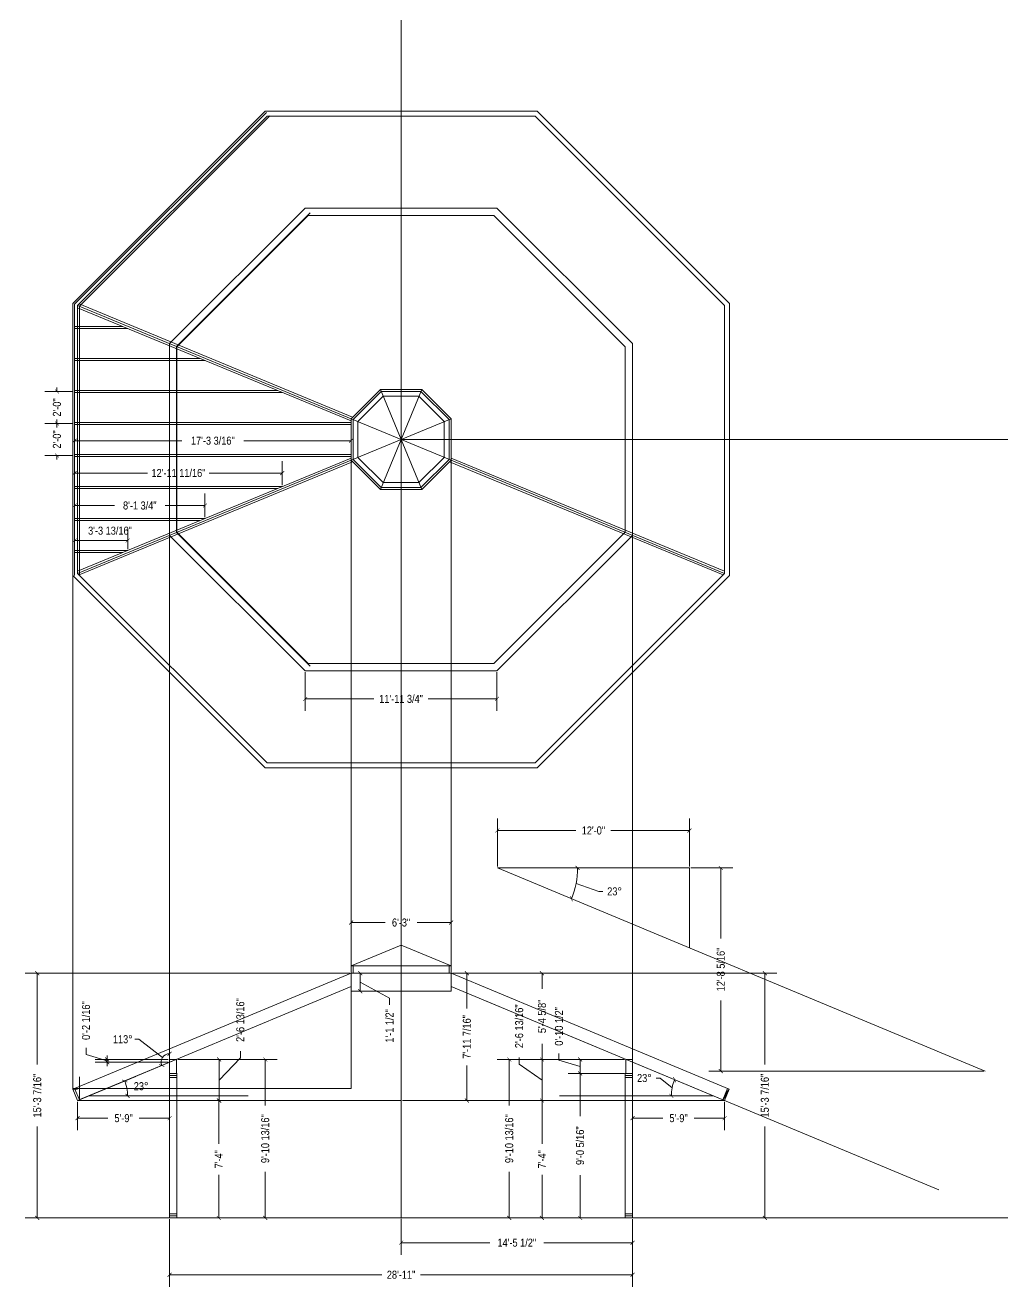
# Model space of a CAD drawing. Header units: inches. Extents: x 20403 to 33128, y 11552 to 20076.
# Drawn here: x 24360 to 25092, y 15536 to 16482 of the extents above; entities that cross this region are included whole.
import ezdxf

# ---------------------------------------------------------------- set-up
doc = ezdxf.new("R2010")
doc.units = ezdxf.units.IN
doc.header["$MEASUREMENT"] = 0
doc.layers.get('0').update_dxf_attribs({"color": 8, "lineweight": 9})
doc.layers.add('DIMENSIONS', color=7, linetype='Continuous')
doc.layers.add('DIMENSIONS @ 1', color=7, linetype='Continuous')
for name, color, linetype, lineweight in [('GRID LAYOUT', 1, 'Continuous', 9), ('ROOF BEAMS', 3, 'Continuous', 30), ('SKYLIGHT', 4, 'Continuous', 20), ('WALL FRAMING', 7, 'Continuous', 30), ('WALL FRAMING @ 1', 7, 'Continuous', 30)]:
    doc.layers.add(name, color=color, linetype=linetype, lineweight=lineweight)
doc.styles.add('ARCHENTLTD', font='technical.ttf', dxfattribs={"height": 6})
doc.dimstyles.new('ARCHENTLTD', dxfattribs={"dimscale": 0.05, "dimtxt": 6, "dimasz": 3, "dimexe": 9, "dimexo": 1, "dimgap": 2.5, "dimtad": 0, "dimdec": 4, "dimzin": 1, "dimdsep": 46, "dimlunit": 4, "dimtxsty": 'ARCHENTLTD', "dimblk": 'ARCHTICK', "dimcen": 6, "dimclrd": 256, "dimclre": 256, "dimclrt": 256, "dimazin": 0, "dimtfac": 1, "dimtdec": 4, "dimtofl": 0, "dimtmove": 1, "dimatfit": 3, "dimldrblk": 'ARCHTICK', "dimfxl": 1, "dimfrac": 2, "dimtolj": 1, "dimtzin": 0, "dimlwd": 9, "dimlwe": 9, "dimarcsym": 0})

# ---------------------------------------------------------------- blocks, each defined once
blk = doc.blocks.new('_ArchTick')
at = {"color": 0, "linetype": 'ByBlock', "const_width": 0.15}
blk.add_lwpolyline([(-0.5, -0.5), (0.5, 0.5)], dxfattribs=at)
blk = doc.blocks.new('*D93')
at = {"layer": 'DIMENSIONS', "lineweight": 9}
for p, q in [((24641.28, 15586.32), (24641.28, 15559.75)), ((24814.78, 15586.32), (24814.78, 15559.75)), ((24641.28, 15568.75), (24707.81, 15568.75)), ((24814.78, 15568.75), (24748.24, 15568.75))]:
    blk.add_line(p, q, dxfattribs=at)
at = {"layer": 'DIMENSIONS', "lineweight": 9, "xscale": 3, "yscale": 3, "zscale": 3, "rotation": 180}
blk.add_blockref('_ArchTick', (24641.28, 15568.75), dxfattribs=at)
at = {"layer": 'DIMENSIONS', "lineweight": 9, "xscale": 3, "yscale": 3, "zscale": 3}
blk.add_blockref('_ArchTick', (24814.78, 15568.75), dxfattribs=at)
at = {"layer": 'DIMENSIONS', "lineweight": 9, "insert": (24728.03, 15568.75), "char_height": 6, "attachment_point": 5, "style": 'ARCHENTLTD'}
blk.add_mtext('\\A1;14\'-5 1/2"', dxfattribs=at)
blk = doc.blocks.new('*D94')
at = {"layer": 'DIMENSIONS', "lineweight": 9}
for p, q in [((24729.83, 15702.64), (24729.83, 15707.64)), ((24746.93, 15690.74), (24729.83, 15702.64)), ((24808.65, 15706.15), (24737.93, 15706.15)), ((24746.93, 15706.15), (24746.93, 15675.32)), ((24808.28, 15675.32), (24737.93, 15675.32))]:
    blk.add_line(p, q, dxfattribs=at)
at = {"layer": 'DIMENSIONS', "lineweight": 9, "xscale": 3, "yscale": 3, "zscale": 3}
for p, rotation in [((24746.93, 15706.15), 90), ((24746.93, 15675.32), 270)]:
    blk.add_blockref('_ArchTick', p, dxfattribs=dict(at, rotation=rotation))
at = {"layer": 'DIMENSIONS', "lineweight": 9, "insert": (24729.83, 15731.04), "char_height": 6, "attachment_point": 5, "rotation": 90, "style": 'ARCHENTLTD'}
blk.add_mtext('\\A1;2\'-6 13/16"', dxfattribs=at)
blk = doc.blocks.new('*D95')
at = {"layer": 'DIMENSIONS', "lineweight": 9}
for p, q in [((24679.78, 15770.76), (24922.98, 15770.76)), ((24913.98, 15770.76), (24913.98, 15702.24)), ((24913.98, 15587.32), (24913.98, 15655.83)), ((24815.78, 15587.32), (24922.98, 15587.32))]:
    blk.add_line(p, q, dxfattribs=at)
at = {"layer": 'DIMENSIONS', "lineweight": 9, "xscale": 3, "yscale": 3, "zscale": 3}
for p, rotation in [((24913.98, 15770.76), 90), ((24913.98, 15587.32), 270)]:
    blk.add_blockref('_ArchTick', p, dxfattribs=dict(at, rotation=rotation))
at = {"layer": 'DIMENSIONS', "lineweight": 9, "insert": (24913.98, 15679.04), "char_height": 6, "attachment_point": 5, "rotation": 90, "style": 'ARCHENTLTD'}
blk.add_mtext('\\A1;15\'-3 7/16"', dxfattribs=at)
blk = doc.blocks.new('*D96')
at = {"layer": 'DIMENSIONS', "lineweight": 9}
for p, q in [((24814.78, 15674.32), (24814.78, 15653.12)), ((24883.78, 15674.32), (24883.78, 15653.12)), ((24814.78, 15662.12), (24837.52, 15662.12)), ((24883.78, 15662.12), (24861.03, 15662.12))]:
    blk.add_line(p, q, dxfattribs=at)
at = {"layer": 'DIMENSIONS', "lineweight": 9, "xscale": 3, "yscale": 3, "zscale": 3, "rotation": 180}
blk.add_blockref('_ArchTick', (24814.78, 15662.12), dxfattribs=at)
at = {"layer": 'DIMENSIONS', "lineweight": 9, "xscale": 3, "yscale": 3, "zscale": 3}
blk.add_blockref('_ArchTick', (24883.78, 15662.12), dxfattribs=at)
at = {"layer": 'DIMENSIONS', "lineweight": 9, "insert": (24849.28, 15662.12), "char_height": 6, "attachment_point": 5, "style": 'ARCHENTLTD'}
blk.add_mtext('\\A1;5\'-9"', dxfattribs=at)
blk = doc.blocks.new('*D97')
at = {"layer": 'DIMENSIONS', "lineweight": 9}
for p, q in [((24776.91, 15706.15), (24713.36, 15706.15)), ((24722.36, 15706.15), (24722.36, 15671.64)), ((24722.36, 15587.32), (24722.36, 15621.83)), ((24776.91, 15587.32), (24713.36, 15587.32))]:
    blk.add_line(p, q, dxfattribs=at)
at = {"layer": 'DIMENSIONS', "lineweight": 9, "xscale": 3, "yscale": 3, "zscale": 3}
for p, rotation in [((24722.36, 15706.15), 90), ((24722.36, 15587.32), 270)]:
    blk.add_blockref('_ArchTick', p, dxfattribs=dict(at, rotation=rotation))
at = {"layer": 'DIMENSIONS', "lineweight": 9, "insert": (24722.36, 15646.74), "char_height": 6, "attachment_point": 5, "rotation": 90, "style": 'ARCHENTLTD'}
blk.add_mtext('\\A1;9\'-10 13/16"', dxfattribs=at)
blk = doc.blocks.new('*D98')
at = {"layer": 'DIMENSIONS', "lineweight": 9}
for p, q in [((24603.78, 15777.26), (24603.78, 15817.78)), ((24678.78, 15777.26), (24678.78, 15817.78)), ((24603.78, 15808.78), (24629.26, 15808.78)), ((24678.78, 15808.78), (24653.29, 15808.78))]:
    blk.add_line(p, q, dxfattribs=at)
at = {"layer": 'DIMENSIONS', "lineweight": 9, "xscale": 3, "yscale": 3, "zscale": 3, "rotation": 180}
blk.add_blockref('_ArchTick', (24603.78, 15808.78), dxfattribs=at)
at = {"layer": 'DIMENSIONS', "lineweight": 9, "xscale": 3, "yscale": 3, "zscale": 3}
blk.add_blockref('_ArchTick', (24678.78, 15808.78), dxfattribs=at)
at = {"layer": 'DIMENSIONS', "lineweight": 9, "insert": (24641.28, 15808.78), "char_height": 6, "attachment_point": 5, "style": 'ARCHENTLTD'}
blk.add_mtext('\\A1;6\'-3"', dxfattribs=at)
blk = doc.blocks.new('*D104')
at = {"layer": 'DIMENSIONS', "lineweight": 9}
for p, q in [((24745.93, 15675.32), (24737.93, 15675.32)), ((24746.93, 15675.32), (24746.93, 15642.94)), ((24746.93, 15587.32), (24746.93, 15619.7)), ((24807.96, 15587.32), (24737.93, 15587.32))]:
    blk.add_line(p, q, dxfattribs=at)
at = {"layer": 'DIMENSIONS', "lineweight": 9, "xscale": 3, "yscale": 3, "zscale": 3}
for p, rotation in [((24746.93, 15675.32), 90), ((24746.93, 15587.32), 270)]:
    blk.add_blockref('_ArchTick', p, dxfattribs=dict(at, rotation=rotation))
at = {"layer": 'DIMENSIONS', "lineweight": 9, "insert": (24746.93, 15631.32), "char_height": 6, "attachment_point": 5, "rotation": 90, "style": 'ARCHENTLTD'}
blk.add_mtext('\\A1;7\'-4"', dxfattribs=at)
blk = doc.blocks.new('*D105')
at = {"layer": 'DIMENSIONS', "lineweight": 9}
for p, q in [((24467.78, 15586.32), (24467.78, 15535.72)), ((24814.78, 15586.32), (24814.78, 15535.72)), ((24467.78, 15544.72), (24626.78, 15544.72)), ((24814.78, 15544.72), (24655.78, 15544.72))]:
    blk.add_line(p, q, dxfattribs=at)
at = {"layer": 'DIMENSIONS', "lineweight": 9, "xscale": 3, "yscale": 3, "zscale": 3, "rotation": 180}
blk.add_blockref('_ArchTick', (24467.78, 15544.72), dxfattribs=at)
at = {"layer": 'DIMENSIONS', "lineweight": 9, "xscale": 3, "yscale": 3, "zscale": 3}
blk.add_blockref('_ArchTick', (24814.78, 15544.72), dxfattribs=at)
at = {"layer": 'DIMENSIONS', "lineweight": 9, "insert": (24641.28, 15544.72), "char_height": 6, "attachment_point": 5, "style": 'ARCHENTLTD'}
blk.add_mtext('\\A1;28\'-11"', dxfattribs=at)
blk = doc.blocks.new('*D106')
at = {"layer": 'DIMENSIONS', "lineweight": 9}
for p, q in [((24713.45, 15850.75), (24713.45, 15886.8)), ((24857.45, 15850.75), (24857.45, 15886.8)), ((24713.45, 15877.8), (24772.33, 15877.8)), ((24857.45, 15877.8), (24798.56, 15877.8))]:
    blk.add_line(p, q, dxfattribs=at)
at = {"layer": 'DIMENSIONS', "lineweight": 9, "xscale": 3, "yscale": 3, "zscale": 3, "rotation": 180}
blk.add_blockref('_ArchTick', (24713.45, 15877.8), dxfattribs=at)
at = {"layer": 'DIMENSIONS', "lineweight": 9, "xscale": 3, "yscale": 3, "zscale": 3}
blk.add_blockref('_ArchTick', (24857.45, 15877.8), dxfattribs=at)
at = {"layer": 'DIMENSIONS', "lineweight": 9, "insert": (24785.45, 15877.8), "char_height": 6, "attachment_point": 5, "style": 'ARCHENTLTD'}
blk.add_mtext('\\A1;12\'-0"', dxfattribs=at)
blk = doc.blocks.new('*D107')
at = {"layer": 'DIMENSIONS', "lineweight": 9}
for p, q in [((24858.45, 15849.75), (24889.94, 15849.75)), ((24880.94, 15849.75), (24880.94, 15796.93)), ((24880.94, 15697.45), (24880.94, 15750.27)), ((25077.99, 15697.45), (24871.94, 15697.45))]:
    blk.add_line(p, q, dxfattribs=at)
at = {"layer": 'DIMENSIONS', "lineweight": 9, "xscale": 3, "yscale": 3, "zscale": 3}
for p, rotation in [((24880.94, 15849.75), 90), ((24880.94, 15697.45), 270)]:
    blk.add_blockref('_ArchTick', p, dxfattribs=dict(at, rotation=rotation))
at = {"layer": 'DIMENSIONS', "lineweight": 9, "insert": (24880.94, 15773.6), "char_height": 6, "attachment_point": 5, "rotation": 90, "style": 'ARCHENTLTD'}
blk.add_mtext('\\A1;12\'-8 5/16"', dxfattribs=at)
blk = doc.blocks.new('*D111')
at = {"layer": 'DIMENSIONS', "lineweight": 9}
for p, q in [((24520.8, 15707.3), (24520.8, 15712.3)), ((24473.9, 15706.15), (24513.95, 15706.15)), ((24504.95, 15690.74), (24520.8, 15707.3)), ((24504.95, 15706.15), (24504.95, 15675.32)), ((24474.28, 15675.32), (24513.95, 15675.32))]:
    blk.add_line(p, q, dxfattribs=at)
at = {"layer": 'DIMENSIONS', "lineweight": 9, "xscale": 3, "yscale": 3, "zscale": 3}
for p, rotation in [((24504.95, 15706.15), 90), ((24504.95, 15675.32), 270)]:
    blk.add_blockref('_ArchTick', p, dxfattribs=dict(at, rotation=rotation))
at = {"layer": 'DIMENSIONS', "lineweight": 9, "insert": (24520.8, 15735.69), "char_height": 6, "attachment_point": 5, "rotation": 90, "style": 'ARCHENTLTD'}
blk.add_mtext('\\A1;2\'-6 13/16"', dxfattribs=at)
blk = doc.blocks.new('*D108')
at = {"layer": 'DIMENSIONS', "lineweight": 9}
for p, q in [((24602.78, 15770.76), (24359.57, 15770.76)), ((24368.57, 15770.76), (24368.57, 15702.24)), ((24368.57, 15587.32), (24368.57, 15655.83)), ((24466.78, 15587.32), (24359.57, 15587.32))]:
    blk.add_line(p, q, dxfattribs=at)
at = {"layer": 'DIMENSIONS', "lineweight": 9, "xscale": 3, "yscale": 3, "zscale": 3}
for p, rotation in [((24368.57, 15770.76), 90), ((24368.57, 15587.32), 270)]:
    blk.add_blockref('_ArchTick', p, dxfattribs=dict(at, rotation=rotation))
at = {"layer": 'DIMENSIONS', "lineweight": 9, "insert": (24368.57, 15679.04), "char_height": 6, "attachment_point": 5, "rotation": 90, "style": 'ARCHENTLTD'}
blk.add_mtext('\\A1;15\'-3 7/16"', dxfattribs=at)
blk = doc.blocks.new('*D109')
at = {"layer": 'DIMENSIONS', "lineweight": 9}
for p, q in [((24398.78, 15674.32), (24398.78, 15653.12)), ((24467.78, 15674.32), (24467.78, 15653.12)), ((24398.78, 15662.12), (24421.52, 15662.12)), ((24467.78, 15662.12), (24445.03, 15662.12))]:
    blk.add_line(p, q, dxfattribs=at)
at = {"layer": 'DIMENSIONS', "lineweight": 9, "xscale": 3, "yscale": 3, "zscale": 3, "rotation": 180}
blk.add_blockref('_ArchTick', (24398.78, 15662.12), dxfattribs=at)
at = {"layer": 'DIMENSIONS', "lineweight": 9, "xscale": 3, "yscale": 3, "zscale": 3}
blk.add_blockref('_ArchTick', (24467.78, 15662.12), dxfattribs=at)
at = {"layer": 'DIMENSIONS', "lineweight": 9, "insert": (24433.28, 15662.12), "char_height": 6, "attachment_point": 5, "style": 'ARCHENTLTD'}
blk.add_mtext('\\A1;5\'-9"', dxfattribs=at)
blk = doc.blocks.new('*D110')
at = {"layer": 'DIMENSIONS', "lineweight": 9}
for p, q in [((24505.64, 15706.15), (24548.47, 15706.15)), ((24539.47, 15706.15), (24539.47, 15671.64)), ((24539.47, 15587.32), (24539.47, 15621.83)), ((24505.64, 15587.32), (24548.47, 15587.32))]:
    blk.add_line(p, q, dxfattribs=at)
at = {"layer": 'DIMENSIONS', "lineweight": 9, "xscale": 3, "yscale": 3, "zscale": 3}
for p, rotation in [((24539.47, 15706.15), 90), ((24539.47, 15587.32), 270)]:
    blk.add_blockref('_ArchTick', p, dxfattribs=dict(at, rotation=rotation))
at = {"layer": 'DIMENSIONS', "lineweight": 9, "insert": (24539.47, 15646.74), "char_height": 6, "attachment_point": 5, "rotation": 90, "style": 'ARCHENTLTD'}
blk.add_mtext('\\A1;9\'-10 13/16"', dxfattribs=at)
blk = doc.blocks.new('*D112')
at = {"layer": 'DIMENSIONS', "lineweight": 9}
for p, q in [((24503.64, 15675.32), (24495.64, 15675.32)), ((24504.64, 15675.32), (24504.64, 15642.94)), ((24504.64, 15587.32), (24504.64, 15619.7)), ((24474.59, 15587.32), (24513.64, 15587.32))]:
    blk.add_line(p, q, dxfattribs=at)
at = {"layer": 'DIMENSIONS', "lineweight": 9, "xscale": 3, "yscale": 3, "zscale": 3}
for p, rotation in [((24504.64, 15675.32), 90), ((24504.64, 15587.32), 270)]:
    blk.add_blockref('_ArchTick', p, dxfattribs=dict(at, rotation=rotation))
at = {"layer": 'DIMENSIONS', "lineweight": 9, "insert": (24504.64, 15631.32), "char_height": 6, "attachment_point": 5, "rotation": 90, "style": 'ARCHENTLTD'}
blk.add_mtext('\\A1;7\'-4"', dxfattribs=at)
blk = doc.blocks.new('*D113')
at = {"layer": 'WALL FRAMING', "lineweight": 9}
for p, q in [((24772.41, 15837.96), (24789.46, 15832.12)), ((24789.46, 15832.12), (24792.46, 15832.12))]:
    blk.add_line(p, q, dxfattribs=at)
blk.add_arc((24713.45, 15849.75), 60.13, 337.38014, 360, dxfattribs=at)
at = {"layer": 'WALL FRAMING', "lineweight": 9, "xscale": 3, "yscale": 3, "zscale": 3}
for p, rotation in [((24773.58, 15849.75), 89.9999999999992), ((24768.95, 15826.63), 247.3801350519595)]:
    blk.add_blockref('_ArchTick', p, dxfattribs=dict(at, rotation=rotation))
at = {"layer": 'WALL FRAMING', "lineweight": 9, "insert": (24801.3, 15832.12), "char_height": 6, "attachment_point": 5, "style": 'ARCHENTLTD'}
blk.add_mtext('\\A1;23°', dxfattribs=at)
blk = doc.blocks.new('*D114')
at = {"layer": 'WALL FRAMING', "lineweight": 9}
for p, q in [((24835.51, 15692.19), (24832.51, 15692.19)), ((24844.5, 15684.99), (24835.51, 15692.19))]:
    blk.add_line(p, q, dxfattribs=at)
blk.add_arc((24875.38, 15678.82), 31.48, 157.38014, 180, dxfattribs=at)
at = {"layer": 'WALL FRAMING', "lineweight": 9, "xscale": 3, "yscale": 3, "zscale": 3}
for p, rotation in [((24846.31, 15690.93), 67.38013505196034), ((24843.89, 15678.82), 270.0000000000014)]:
    blk.add_blockref('_ArchTick', p, dxfattribs=dict(at, rotation=rotation))
at = {"layer": 'WALL FRAMING', "lineweight": 9, "insert": (24823.66, 15692.19), "char_height": 6, "attachment_point": 5, "style": 'ARCHENTLTD'}
blk.add_mtext('\\A1;23°', dxfattribs=at)
blk = doc.blocks.new('*D115')
at = {"layer": 'WALL FRAMING', "lineweight": 9}
for p, q in [((24759.65, 15705.65), (24759.65, 15710.65)), ((24775.47, 15700.9), (24759.65, 15705.65)), ((24808.65, 15706.15), (24766.47, 15706.15)), ((24775.47, 15706.15), (24775.47, 15695.65)), ((24808.65, 15695.65), (24766.47, 15695.65))]:
    blk.add_line(p, q, dxfattribs=at)
at = {"layer": 'WALL FRAMING', "lineweight": 9, "xscale": 3, "yscale": 3, "zscale": 3}
for p, rotation in [((24775.47, 15706.15), 90), ((24775.47, 15695.65), 270)]:
    blk.add_blockref('_ArchTick', p, dxfattribs=dict(at, rotation=rotation))
at = {"layer": 'WALL FRAMING', "lineweight": 9, "insert": (24759.65, 15730.93), "char_height": 6, "attachment_point": 5, "rotation": 90, "style": 'ARCHENTLTD'}
blk.add_mtext('\\A1;0\'-10 1/2"', dxfattribs=at)
blk = doc.blocks.new('*D116')
at = {"layer": 'WALL FRAMING', "lineweight": 9}
for p, q in [((24808.65, 15695.65), (24766.47, 15695.65)), ((24775.47, 15695.65), (24775.47, 15663.59)), ((24775.47, 15587.32), (24775.47, 15619.38)), ((24799.53, 15587.32), (24766.47, 15587.32))]:
    blk.add_line(p, q, dxfattribs=at)
at = {"layer": 'WALL FRAMING', "lineweight": 9, "xscale": 3, "yscale": 3, "zscale": 3}
for p, rotation in [((24775.47, 15695.65), 90), ((24775.47, 15587.32), 270)]:
    blk.add_blockref('_ArchTick', p, dxfattribs=dict(at, rotation=rotation))
at = {"layer": 'WALL FRAMING', "lineweight": 9, "insert": (24775.47, 15641.49), "char_height": 6, "attachment_point": 5, "rotation": 90, "style": 'ARCHENTLTD'}
blk.add_mtext('\\A1;9\'-0 5/16"', dxfattribs=at)
blk = doc.blocks.new('*D180')
at = {"layer": 'DIMENSIONS', "lineweight": 9}
for p, q in [((24444.78, 15721.26), (24441.78, 15721.26)), ((24462.47, 15707.61), (24444.78, 15721.26)), ((24401.08, 15676.28), (24470.2, 15705.08))]:
    blk.add_line(p, q, dxfattribs=at)
blk.add_arc((24467.78, 15704.07), 6.38, 90, 202.61986, dxfattribs=at)
at = {"layer": 'DIMENSIONS', "lineweight": 9, "xscale": 3, "yscale": 3, "zscale": 3}
blk.add_blockref('_ArchTick', (24467.78, 15710.44), dxfattribs=at)
at = {"layer": 'DIMENSIONS', "lineweight": 9, "xscale": 3, "yscale": 3, "zscale": 3, "rotation": 292.6198649480911}
blk.add_blockref('_ArchTick', (24461.89, 15701.62), dxfattribs=at)
at = {"layer": 'DIMENSIONS', "lineweight": 9, "insert": (24432.7, 15721.26), "char_height": 6, "attachment_point": 5, "style": 'ARCHENTLTD'}
blk.add_mtext('\\A1;113°', dxfattribs=at)
blk = doc.blocks.new('*D181')
at = {"layer": 'DIMENSIONS', "lineweight": 9}
blk.add_line((24408.1, 15679.2), (24442.39, 15693.49), dxfattribs=at)
blk.add_arc((24407.18, 15678.82), 29.15, 360, 22.61986, dxfattribs=at)
at = {"layer": 'DIMENSIONS', "lineweight": 9, "xscale": 3, "yscale": 3, "zscale": 3}
for p, rotation in [((24434.08, 15690.03), 112.6198649479992), ((24436.32, 15678.82), 269.9999999999989)]:
    blk.add_blockref('_ArchTick', p, dxfattribs=dict(at, rotation=rotation))
at = {"layer": 'DIMENSIONS', "lineweight": 9, "insert": (24446.41, 15686.07), "char_height": 6, "attachment_point": 5, "style": 'ARCHENTLTD'}
blk.add_mtext('\\A1;23°', dxfattribs=at)
blk = doc.blocks.new('*D182')
at = {"layer": 'DIMENSIONS', "lineweight": 9}
for p, q in [((24405.14, 15709.87), (24405.14, 15714.87)), ((24420.99, 15705.11), (24405.14, 15709.87)), ((24466.78, 15706.15), (24411.99, 15706.15)), ((24466.78, 15704.07), (24411.99, 15704.07)), ((24420.99, 15706.15), (24420.99, 15709.15)), ((24420.99, 15704.07), (24420.99, 15706.15)), ((24420.99, 15704.07), (24420.99, 15701.07))]:
    blk.add_line(p, q, dxfattribs=at)
at = {"layer": 'DIMENSIONS', "lineweight": 9, "xscale": 3, "yscale": 3, "zscale": 3}
for p, rotation in [((24420.99, 15706.15), 270), ((24420.99, 15704.07), 90)]:
    blk.add_blockref('_ArchTick', p, dxfattribs=dict(at, rotation=rotation))
at = {"layer": 'DIMENSIONS', "lineweight": 9, "insert": (24405.14, 15735.29), "char_height": 6, "attachment_point": 5, "rotation": 90, "style": 'ARCHENTLTD'}
blk.add_mtext('\\A1;0\'-2 1/16"', dxfattribs=at)
blk = doc.blocks.new('*D198')
at = {"layer": 'DIMENSIONS', "lineweight": 9}
for p, q in [((24395.59, 16206.97), (24374.35, 16206.97)), ((24383.35, 16206.97), (24383.35, 16209.97)), ((24395.59, 16182.97), (24374.35, 16182.97)), ((24383.35, 16182.97), (24383.35, 16179.97))]:
    blk.add_line(p, q, dxfattribs=at)
at = {"layer": 'DIMENSIONS', "lineweight": 9, "xscale": 3, "yscale": 3, "zscale": 3}
for p, rotation in [((24383.35, 16206.97), 270), ((24383.35, 16182.97), 90)]:
    blk.add_blockref('_ArchTick', p, dxfattribs=dict(at, rotation=rotation))
at = {"layer": 'DIMENSIONS', "lineweight": 9, "insert": (24383.35, 16194.97), "char_height": 6, "attachment_point": 5, "rotation": 90, "style": 'ARCHENTLTD'}
blk.add_mtext('\\A1;2\'-0"', dxfattribs=at)
blk = doc.blocks.new('*D199')
at = {"layer": 'DIMENSIONS', "lineweight": 9}
for p, q in [((24383.35, 16182.97), (24383.35, 16185.97)), ((24395.59, 16182.97), (24374.35, 16182.97)), ((24395.59, 16158.97), (24374.35, 16158.97)), ((24383.35, 16158.97), (24383.35, 16155.97))]:
    blk.add_line(p, q, dxfattribs=at)
at = {"layer": 'DIMENSIONS', "lineweight": 9, "xscale": 3, "yscale": 3, "zscale": 3}
for p, rotation in [((24383.35, 16182.97), 270), ((24383.35, 16158.97), 90)]:
    blk.add_blockref('_ArchTick', p, dxfattribs=dict(at, rotation=rotation))
at = {"layer": 'DIMENSIONS', "lineweight": 9, "insert": (24383.35, 16170.97), "char_height": 6, "attachment_point": 5, "rotation": 90, "style": 'ARCHENTLTD'}
blk.add_mtext('\\A1;2\'-0"', dxfattribs=at)
blk = doc.blocks.new('*D212')
at = {"layer": 'DIMENSIONS', "lineweight": 9}
for p, q in [((24679.78, 15770.76), (24699.59, 15770.76)), ((24690.59, 15770.76), (24690.59, 15744.43)), ((24690.59, 15675.32), (24690.59, 15701.65)), ((24642.28, 15675.32), (24699.59, 15675.32))]:
    blk.add_line(p, q, dxfattribs=at)
at = {"layer": 'DIMENSIONS', "lineweight": 9, "xscale": 3, "yscale": 3, "zscale": 3}
for p, rotation in [((24690.59, 15770.76), 90), ((24690.59, 15675.32), 270)]:
    blk.add_blockref('_ArchTick', p, dxfattribs=dict(at, rotation=rotation))
at = {"layer": 'DIMENSIONS', "lineweight": 9, "insert": (24690.59, 15723.04), "char_height": 6, "attachment_point": 5, "rotation": 90, "style": 'ARCHENTLTD'}
blk.add_mtext('\\A1;7\'-11 7/16"', dxfattribs=at)
blk = doc.blocks.new('*D238')
at = {"layer": 'WALL FRAMING', "lineweight": 9}
for p, q in [((24679.78, 15770.76), (24755.93, 15770.76)), ((24746.93, 15770.76), (24746.93, 15758.99)), ((24746.93, 15706.15), (24746.93, 15717.92)), ((24807.65, 15706.15), (24737.93, 15706.15))]:
    blk.add_line(p, q, dxfattribs=at)
at = {"layer": 'WALL FRAMING', "lineweight": 9, "xscale": 3, "yscale": 3, "zscale": 3}
for p, rotation in [((24746.93, 15770.76), 90), ((24746.93, 15706.15), 270)]:
    blk.add_blockref('_ArchTick', p, dxfattribs=dict(at, rotation=rotation))
at = {"layer": 'WALL FRAMING', "lineweight": 9, "insert": (24746.93, 15738.45), "char_height": 6, "attachment_point": 5, "rotation": 90, "style": 'ARCHENTLTD'}
blk.add_mtext('\\A1;5\'-4 5/8"', dxfattribs=at)
blk = doc.blocks.new('*D240')
at = {"layer": 'WALL FRAMING', "lineweight": 9}
for p, q in [((24396.59, 16088.72), (24396.59, 16104.23)), ((24436.37, 16088.72), (24436.37, 16104.23)), ((24396.59, 16095.23), (24436.37, 16095.23))]:
    blk.add_line(p, q, dxfattribs=at)
at = {"layer": 'WALL FRAMING', "lineweight": 9, "xscale": 3, "yscale": 3, "zscale": 3, "rotation": 180}
blk.add_blockref('_ArchTick', (24396.59, 16095.23), dxfattribs=at)
at = {"layer": 'WALL FRAMING', "lineweight": 9, "xscale": 3, "yscale": 3, "zscale": 3}
blk.add_blockref('_ArchTick', (24436.37, 16095.23), dxfattribs=at)
at = {"layer": 'WALL FRAMING', "lineweight": 9, "insert": (24423.09, 16102.58), "char_height": 6, "attachment_point": 5, "style": 'ARCHENTLTD'}
blk.add_mtext('\\A1;3\'-3 13/16"', dxfattribs=at)
blk = doc.blocks.new('*D241')
at = {"layer": 'WALL FRAMING', "lineweight": 9}
for p, q in [((24396.59, 16112.72), (24396.59, 16130.45)), ((24494.31, 16112.72), (24494.31, 16130.45)), ((24396.59, 16121.45), (24426.38, 16121.45)), ((24494.31, 16121.45), (24464.52, 16121.45))]:
    blk.add_line(p, q, dxfattribs=at)
at = {"layer": 'WALL FRAMING', "lineweight": 9, "xscale": 3, "yscale": 3, "zscale": 3, "rotation": 180}
blk.add_blockref('_ArchTick', (24396.59, 16121.45), dxfattribs=at)
at = {"layer": 'WALL FRAMING', "lineweight": 9, "xscale": 3, "yscale": 3, "zscale": 3}
blk.add_blockref('_ArchTick', (24494.31, 16121.45), dxfattribs=at)
at = {"layer": 'WALL FRAMING', "lineweight": 9, "insert": (24445.45, 16121.45), "char_height": 6, "attachment_point": 5, "style": 'ARCHENTLTD'}
blk.add_mtext('\\A1;8\'-1 3/4"', dxfattribs=at)
blk = doc.blocks.new('*D242')
at = {"layer": 'WALL FRAMING', "lineweight": 9}
for p, q in [((24396.59, 16136.72), (24396.59, 16154.82)), ((24396.59, 16145.82), (24451.3, 16145.82)), ((24552.25, 16145.82), (24497.54, 16145.82)), ((24552.25, 16136.72), (24552.25, 16154.82))]:
    blk.add_line(p, q, dxfattribs=at)
at = {"layer": 'WALL FRAMING', "lineweight": 9, "xscale": 3, "yscale": 3, "zscale": 3, "rotation": 180}
blk.add_blockref('_ArchTick', (24396.59, 16145.82), dxfattribs=at)
at = {"layer": 'WALL FRAMING', "lineweight": 9, "xscale": 3, "yscale": 3, "zscale": 3}
blk.add_blockref('_ArchTick', (24552.25, 16145.82), dxfattribs=at)
at = {"layer": 'WALL FRAMING', "lineweight": 9, "insert": (24474.42, 16145.82), "char_height": 6, "attachment_point": 5, "style": 'ARCHENTLTD'}
blk.add_mtext('\\A1;12\'-11 11/16"', dxfattribs=at)
blk = doc.blocks.new('*D243')
at = {"layer": 'WALL FRAMING', "lineweight": 9}
for p, q in [((24396.59, 16160.72), (24396.59, 16179.07)), ((24603.78, 16160.72), (24603.78, 16179.07)), ((24396.59, 16170.07), (24477.02, 16170.07)), ((24603.78, 16170.07), (24523.35, 16170.07))]:
    blk.add_line(p, q, dxfattribs=at)
at = {"layer": 'WALL FRAMING', "lineweight": 9, "xscale": 3, "yscale": 3, "zscale": 3, "rotation": 180}
blk.add_blockref('_ArchTick', (24396.59, 16170.07), dxfattribs=at)
at = {"layer": 'WALL FRAMING', "lineweight": 9, "xscale": 3, "yscale": 3, "zscale": 3}
blk.add_blockref('_ArchTick', (24603.78, 16170.07), dxfattribs=at)
at = {"layer": 'WALL FRAMING', "lineweight": 9, "insert": (24500.18, 16170.07), "char_height": 6, "attachment_point": 5, "style": 'ARCHENTLTD'}
blk.add_mtext('\\A1;17\'-3 3/16"', dxfattribs=at)
blk = doc.blocks.new('*D245')
at = {"layer": 'WALL FRAMING', "lineweight": 9}
for p, q in [((24569.41, 15996.47), (24569.41, 15967.47)), ((24713.14, 15996.47), (24713.14, 15967.47)), ((24569.41, 15976.47), (24620.91, 15976.47)), ((24713.14, 15976.47), (24661.64, 15976.47))]:
    blk.add_line(p, q, dxfattribs=at)
at = {"layer": 'WALL FRAMING', "lineweight": 9, "xscale": 3, "yscale": 3, "zscale": 3, "rotation": 180}
blk.add_blockref('_ArchTick', (24569.41, 15976.47), dxfattribs=at)
at = {"layer": 'WALL FRAMING', "lineweight": 9, "xscale": 3, "yscale": 3, "zscale": 3}
blk.add_blockref('_ArchTick', (24713.14, 15976.47), dxfattribs=at)
at = {"layer": 'WALL FRAMING', "lineweight": 9, "insert": (24641.28, 15976.47), "char_height": 6, "attachment_point": 5, "style": 'ARCHENTLTD'}
blk.add_mtext('\\A1;11\'-11 3/4"', dxfattribs=at)
blk = doc.blocks.new('*D246')
at = {"layer": 'WALL FRAMING', "lineweight": 9}
for p, q in [((24604.78, 15770.76), (24619.68, 15770.76)), ((24610.68, 15770.76), (24610.68, 15757.26)), ((24610.68, 15764.01), (24632.65, 15752.05)), ((24604.78, 15757.26), (24619.68, 15757.26)), ((24632.65, 15752.05), (24632.65, 15747.05))]:
    blk.add_line(p, q, dxfattribs=at)
at = {"layer": 'WALL FRAMING', "lineweight": 9, "xscale": 3, "yscale": 3, "zscale": 3}
for p, rotation in [((24610.68, 15770.76), 90), ((24610.68, 15757.26), 270)]:
    blk.add_blockref('_ArchTick', p, dxfattribs=dict(at, rotation=rotation))
at = {"layer": 'WALL FRAMING', "lineweight": 9, "insert": (24632.65, 15731.3), "char_height": 6, "attachment_point": 5, "rotation": 90, "style": 'ARCHENTLTD'}
blk.add_mtext('\\A1;1\'-1 1/2"', dxfattribs=at)

msp = doc.modelspace()

# ---------------------------------------------------------------- linework, layer by layer
at = {"layer": 'DIMENSIONS', "lineweight": 9}
for p, q in [((24432.75106, 16255.72475), (24396.58785, 16255.72475)), ((24436.37238, 16254.22475), (24396.58785, 16254.22475)), ((24490.69219, 16231.72475), (24396.58785, 16231.72475)), ((24494.31351, 16230.22475), (24396.58785, 16230.22475)), ((24548.63331, 16207.72475), (24396.58785, 16207.72475)), ((24552.25463, 16206.22475), (24396.58785, 16206.22475)), ((24603.77535, 16183.72475), (24396.58785, 16183.72475)), ((24603.77535, 16182.22475), (24396.58785, 16182.22475)), ((24603.77535, 16159.72475), (24396.58785, 16159.72475)), ((24603.77535, 16158.22475), (24396.58785, 16158.22475)), ((24552.25463, 16135.72475), (24396.58785, 16135.72475)), ((24548.63331, 16134.22475), (24396.58785, 16134.22475)), ((24494.31351, 16111.72475), (24396.58785, 16111.72475)), ((24490.69219, 16110.22475), (24396.58785, 16110.22475)), ((24436.37238, 16087.72475), (24396.58785, 16087.72475)), ((24432.75106, 16086.22475), (24396.58785, 16086.22475)), ((24713.44658, 15849.75479), (24857.44658, 15849.75479)), ((25078.98504, 15697.4471), (24713.44658, 15849.75479)), ((24857.44658, 15849.75479), (24857.44658, 15789.75479)), ((25044.31381, 15608.42766), (24678.77535, 15760.73536))]:
    msp.add_line(p, q, dxfattribs=at)
at = {"layer": 'DIMENSIONS', "color": 1, "lineweight": 9}
for p, q in [((24395.21766, 15683.85715), (24395.21766, 16190.24555)), ((24641.27535, 16170.97475), (25656.92155, 16170.97475)), ((24603.77535, 15770.75619), (24603.77535, 15684.43407)), ((24400.15997, 15675.89561), (24400.15997, 15693.09514)), ((24396.60227, 15684.43407), (24603.77535, 15684.43407))]:
    msp.add_line(p, q, dxfattribs=at)
at = {"layer": 'GRID LAYOUT', "color": 6, "lineweight": 9}
for p, q in [((24467.77535, 16220.30673), (24467.77535, 15706.15202)), ((24814.77535, 16220.30673), (24814.77535, 15706.15202))]:
    msp.add_line(p, q, dxfattribs=at)
at = {"layer": 'GRID LAYOUT', "lineweight": 9}
for p, q in [((24603.77535, 15776.25619), (24603.77535, 16155.44174)), ((24678.77535, 16155.44174), (24678.77535, 15776.25619)), ((24396.60227, 15684.43407), (24395.21766, 15684.43407)), ((24395.21766, 15683.85715), (24398.77535, 15683.85715)), ((24396.60227, 15684.43407), (24396.60227, 15683.85715))]:
    msp.add_line(p, q, dxfattribs=at)
at = {"layer": 'ROOF BEAMS', "lineweight": 9}
for p, q in [((24573.03322, 16340.85083), (24472.90035, 16240.71796)), ((24472.90035, 16240.71796), (24472.90035, 16101.23154)), ((24627.86519, 16203.34975), (24608.90035, 16184.38492)), ((24627.86519, 16203.34975), (24654.68551, 16203.34975)), ((24654.68551, 16203.34975), (24673.65035, 16184.38492)), ((24608.90035, 16184.38492), (24608.90035, 16157.56459)), ((24673.65035, 16184.38492), (24673.65035, 16157.56459)), ((24608.90035, 16157.56459), (24627.86519, 16138.59975)), ((24673.65035, 16157.56459), (24654.68551, 16138.59975)), ((24472.90035, 16101.23154), (24573.03322, 16001.09868))]:
    msp.add_line(p, q, dxfattribs=at)
at = {"layer": 'SKYLIGHT', "lineweight": 9}
for p, q in [((24641.27535, 15586.8864), (24641.27535, 18788.12889)), ((24625.74234, 16208.47475), (24656.80836, 16133.47475)), ((24656.80836, 16208.47475), (24625.74234, 16133.47475)), ((24678.77535, 16186.50776), (24603.77535, 16155.44174)), ((24603.77535, 16186.50776), (24678.77535, 16155.44174)), ((24603.77535, 15776.25619), (24641.27535, 15791.88119)), ((24678.77535, 15776.25619), (24641.27535, 15791.88119))]:
    msp.add_line(p, q, dxfattribs=at)
at = {"layer": 'WALL FRAMING', "lineweight": 9}
for p, q in [((24539.35293, 16417.03725), (24395.21285, 16272.89718)), ((24540.3252, 16416.06498), (24396.58785, 16272.32763)), ((24540.82856, 16413.47475), (24398.77535, 16271.42154)), ((24542.84427, 16413.54591), (24400.15035, 16270.852)), ((24539.35293, 16417.03725), (24743.19777, 16417.03725)), ((24540.82856, 16413.47475), (24741.72214, 16413.47475)), ((24741.72214, 16413.47475), (24883.77535, 16271.42154)), ((24743.19777, 16417.03725), (24887.33785, 16272.89718)), ((24569.4093, 16344.47475), (24467.77535, 16242.84081)), ((24569.4093, 16344.47475), (24713.1414, 16344.47475)), ((24713.1414, 16344.47475), (24814.77535, 16242.84081)), ((24571.68747, 16338.97475), (24473.27535, 16240.56263)), ((24571.68747, 16338.97475), (24710.86323, 16338.97475)), ((24710.86323, 16338.97475), (24809.27535, 16240.56263)), ((24395.21285, 16272.89718), (24395.21285, 16069.05233)), ((24396.58785, 16272.32763), (24396.58785, 16069.05233)), ((24603.77535, 16186.50776), (24398.77535, 16271.42154)), ((24398.77535, 16271.42154), (24398.77535, 16070.52796)), ((24603.77535, 16184.88417), (24398.77535, 16269.79795)), ((24604.9234, 16187.65581), (24399.9234, 16272.56959)), ((24400.15035, 16270.852), (24400.15035, 16069.05233)), ((24883.77535, 16271.42154), (24883.77535, 16070.52796)), ((24887.33785, 16272.89718), (24887.33785, 16069.05233)), ((24467.77535, 16242.84081), (24467.77535, 16099.1087)), ((24473.27535, 16240.56263), (24473.27535, 16101.38687)), ((24809.27535, 16240.56263), (24809.27535, 16101.38687)), ((24814.77535, 16242.84081), (24814.77535, 16099.1087)), ((24625.74234, 16208.47475), (24603.77535, 16186.50776)), ((24626.36366, 16206.97475), (24605.27535, 16185.88644)), ((24625.74234, 16208.47475), (24656.80836, 16208.47475)), ((24626.36366, 16206.97475), (24656.18704, 16206.97475)), ((24656.18704, 16206.97475), (24677.27535, 16185.88644)), ((24656.80836, 16208.47475), (24678.77535, 16186.50776)), ((24603.77535, 16186.50776), (24603.77535, 16155.44174)), ((24605.27535, 16185.88644), (24605.27535, 16156.06307)), ((24677.27535, 16185.88644), (24677.27535, 16156.06307)), ((24678.77535, 16186.50776), (24678.77535, 16155.44174)), ((24603.77535, 16157.06533), (24398.77535, 16072.15155)), ((24603.77535, 16155.44174), (24398.77535, 16070.52796)), ((24603.77535, 16155.44174), (24625.74234, 16133.47475)), ((24605.27535, 16156.06307), (24626.36366, 16134.97475)), ((24677.27535, 16156.06307), (24656.18704, 16134.97475)), ((24678.77535, 16155.44174), (24656.80836, 16133.47475)), ((24678.77535, 16157.06533), (24883.77535, 16072.15155)), ((24678.77535, 16155.44174), (24883.77535, 16070.52796)), ((24604.9234, 16154.29369), (24399.9234, 16069.37991)), ((24677.6273, 16154.29369), (24882.6273, 16069.37991)), ((24627.86519, 16138.59975), (24654.68551, 16138.59975)), ((24625.74234, 16133.47475), (24656.80836, 16133.47475)), ((24626.36366, 16134.97475), (24656.18704, 16134.97475)), ((24467.77535, 16099.1087), (24569.4093, 15997.47475)), ((24473.27535, 16101.38687), (24571.68747, 16002.97475)), ((24809.27535, 16101.38687), (24710.86323, 16002.97475)), ((24814.77535, 16099.1087), (24713.1414, 15997.47475)), ((24398.77535, 16070.52796), (24540.82856, 15928.47475)), ((24883.77535, 16070.52796), (24741.72214, 15928.47475)), ((24395.21285, 16069.05233), (24539.35293, 15924.91225)), ((24887.33785, 16069.05233), (24743.19777, 15924.91225)), ((24569.4093, 15997.47475), (24713.1414, 15997.47475)), ((24571.68747, 16002.97475), (24710.86323, 16002.97475)), ((24540.82856, 15928.47475), (24741.72214, 15928.47475)), ((24539.35293, 15924.91225), (24743.19777, 15924.91225)), ((24396.60227, 15684.43407), (24603.77535, 15770.75619)), ((24603.77535, 15776.25619), (24678.77535, 15776.25619)), ((24603.77535, 15776.25619), (24603.77535, 15770.75619)), ((24603.77535, 15770.75619), (24678.77535, 15770.75619)), ((24603.77535, 15770.75619), (24603.77535, 15757.25619)), ((24603.77535, 15770.75619), (24603.77535, 15760.73536)), ((24603.77535, 15770.75619), (24603.77535, 15757.25619)), ((24605.27535, 15776.25619), (24605.27535, 15770.75619)), ((24677.27535, 15776.25619), (24677.27535, 15770.75619)), ((24678.77535, 15776.25619), (24678.77535, 15770.75619)), ((24678.77535, 15770.75619), (24678.77535, 15757.25619)), ((24887.33304, 15683.85715), (24678.77535, 15770.75619)), ((24400.15997, 15675.89561), (24603.77535, 15760.73536)), ((24883.77535, 15675.31869), (24678.77535, 15760.73536)), ((24603.77535, 15757.25619), (24678.77535, 15757.25619)), ((24467.77535, 15706.15202), (24467.77535, 15587.31869)), ((24467.77535, 15706.15202), (24472.90035, 15706.15202)), ((24472.90035, 15706.15202), (24472.90035, 15695.65202)), ((24814.77535, 15706.15202), (24809.65035, 15706.15202)), ((24809.65035, 15706.15202), (24809.65035, 15695.65202)), ((24814.77535, 15706.15202), (24814.77535, 15587.31869)), ((24467.77535, 15695.65202), (24473.27535, 15695.65202)), ((24467.77535, 15694.15202), (24473.27535, 15694.15202)), ((24467.77535, 15692.65202), (24473.27535, 15692.65202)), ((24473.27535, 15695.78223), (24473.27535, 15587.31869)), ((24814.77535, 15695.65202), (24809.27535, 15695.65202)), ((24809.2784, 15695.63182), (24809.27535, 15587.31869)), ((24814.77535, 15694.15202), (24809.27535, 15694.15202)), ((24814.77535, 15692.65202), (24809.27535, 15692.65202)), ((24395.21766, 15683.85715), (24396.60227, 15684.43407)), ((24398.77535, 15675.31869), (24395.21766, 15683.85715)), ((24400.15997, 15675.89561), (24396.60227, 15684.43407)), ((24882.39073, 15675.89561), (24885.94843, 15684.43407)), ((24887.33304, 15683.85715), (24882.39073, 15675.89561)), ((24885.94843, 15684.43407), (24883.77535, 15675.31869)), ((24883.77535, 15675.31869), (24887.33304, 15683.85715)), ((24398.77535, 15675.31869), (24400.15997, 15675.89561)), ((24467.46285, 15675.31869), (24398.77535, 15675.31869)), ((24526.67679, 15678.81869), (24407.17535, 15678.81869)), ((24641.27535, 15675.31869), (24467.46285, 15675.31869)), ((24678.77535, 15675.31869), (24815.08785, 15675.31869)), ((24760.11912, 15678.81869), (24875.37535, 15678.81869)), ((24815.08785, 15675.31869), (24883.77535, 15675.31869)), ((24473.27535, 15590.31869), (24467.77535, 15590.31869)), ((24473.27535, 15588.81869), (24467.77535, 15588.81869)), ((24809.27535, 15590.31869), (24814.77535, 15590.31869)), ((24809.27535, 15588.81869), (24814.77535, 15588.81869)), ((24815.08785, 15587.31869), (24397.42535, 15587.31869)), ((24473.27535, 15587.31869), (24467.77535, 15587.31869)), ((24809.27535, 15587.31869), (24814.77535, 15587.31869)), ((24814.77535, 15587.31869), (26955.88177, 15587.31869))]:
    msp.add_line(p, q, dxfattribs=at)

# ---------------------------------------------------------------- dimensions: what is measured, and where the dimension line sits
at = {"layer": 'DIMENSIONS @ 1', "lineweight": 9}
for base, line1, picture, middle in [((24463.89061, 15709.12408), ((24467.77535, 16220.30673), (24467.77535, 15706.15202)), '*D180', (24432.70426, 15721.25583)), ((24435.31705, 15686.40132), ((24526.67679, 15678.81869), (24407.17535, 15678.81869)), '*D181', (24446.40916, 15686.06605))]:
    dim = msp.add_angular_dim_2l(base=base, line1=line1, line2=((24398.77535, 15675.31869), (24400.15997, 15675.89561)), dimstyle='ARCHENTLTD', override={"dimscale": 1, "dimadec": 0, "dimtix": 0, "dimtofl": 0, "dimtmove": 1, "dimatfit": 3}, dxfattribs=at)
    dim.commit()
    dim.dimension.update_dxf_attribs({"geometry": picture, "text_midpoint": middle, "dimtype": 130})
for base, p1, p2, angle, picture, middle in [((24383.35375, 16182.97475), (24396.58785, 16206.97475), (24396.58785, 16182.97475), 90, '*D198', (24383.35375, 16194.97475)), ((24383.35375, 16158.97475), (24396.58785, 16182.97475), (24396.58785, 16158.97475), 90, '*D199', (24383.35375, 16170.97475)), ((24880.93943, 15697.4471), (24857.44658, 15849.75479), (25078.98504, 15697.4471), 90, '*D107', (24880.93943, 15773.60094)), ((24368.5674, 15587.31869), (24603.77535, 15770.75619), (24467.77535, 15587.31869), 90, '*D108', (24368.5674, 15679.03744)), ((24913.9833, 15587.31869), (24678.77535, 15770.75619), (24814.77535, 15587.31869), 90, '*D95', (24913.9833, 15679.03744)), ((24420.98972, 15706.15202), (24467.77535, 15704.06869), (24467.77535, 15706.15202), 90, '*D182', (24405.13642, 15717.36635)), ((24539.47016, 15587.31869), (24504.63897, 15706.15202), (24504.63897, 15587.31869), 90, '*D110', (24539.47016, 15646.73536)), ((24722.36435, 15587.31869), (24777.91173, 15706.15202), (24777.91173, 15587.31869), 90, '*D97', (24722.36435, 15646.73536)), ((24398.77535, 15662.11926), (24467.77535, 15675.31869), (24398.77535, 15675.31869), 180, '*D109', (24433.27535, 15662.11926)), ((24504.63897, 15587.31869), (24504.63897, 15675.31869), (24473.58785, 15587.31869), 90, '*D112', (24504.63897, 15631.31869)), ((24746.9316, 15587.31869), (24746.9316, 15675.31869), (24808.96285, 15587.31869), 90, '*D104', (24746.9316, 15631.31869))]:
    dim = msp.add_linear_dim(base=base, p1=p1, p2=p2, angle=angle, dimstyle='ARCHENTLTD', override={"dimscale": 1, "dimtix": 0, "dimtofl": 0, "dimtmove": 1, "dimatfit": 3}, dxfattribs=at)
    dim.commit()
    dim.dimension.update_dxf_attribs({"geometry": picture, "text_midpoint": middle})
for base, p1, p2, override, picture, middle in [((24857.44658, 15877.80295), (24713.44658, 15849.75479), (24857.44658, 15849.75479), {"dimscale": 1, "dimtix": 0, "dimtofl": 0, "dimtmove": 1, "dimatfit": 3}, '*D106', (24785.44658, 15877.80295)), ((24678.77535, 15808.78102), (24603.77535, 15776.25619), (24678.77535, 15776.25619), {"dimscale": 1, "dimtix": 0, "dimtofl": 0, "dimtmove": 1, "dimatfit": 3}, '*D98', (24641.27535, 15808.78102)), ((24883.77535, 15662.11926), (24814.77535, 15675.31869), (24883.77535, 15675.31869), {"dimscale": 1, "dimtix": 0, "dimtofl": 0, "dimtmove": 1, "dimatfit": 3}, '*D96', (24849.27535, 15662.11926)), ((24814.77535, 15544.71664), (24467.77535, 15587.31869), (24814.77535, 15587.31869), {"dimscale": 1, "dimtix": 0, "dimtofl": 0, "dimtmove": 1, "dimatfit": 3}, '*D105', (24641.27535, 15544.71664)), ((24814.77535, 15568.75157), (24641.27535, 15587.31869), (24814.77535, 15587.31869), {"dimscale": 1, "dimgap": 2.5, "dimdec": 4, "dimzin": 0, "dimtol": 0, "dimlim": 0, "dimtdec": 0, "dimtix": 0, "dimtofl": 0, "dimtmove": 1, "dimatfit": 3, "dimtzin": 1}, '*D93', (24728.02535, 15568.75157))]:
    dim = msp.add_linear_dim(base=base, p1=p1, p2=p2, dimstyle='ARCHENTLTD', override=override, dxfattribs=at)
    dim.commit()
    dim.dimension.update_dxf_attribs({"geometry": picture, "text_midpoint": middle})
at = {"layer": 'DIMENSIONS @ 1', "color": 1, "lineweight": 9}
dim = msp.add_linear_dim(base=(24690.59072, 15675.31869), p1=(24678.77535, 15770.75619), p2=(24641.27535, 15675.31869), angle=90, dimstyle='ARCHENTLTD', override={"dimscale": 1, "dimtix": 0, "dimtofl": 0, "dimtmove": 1, "dimatfit": 3}, dxfattribs=at)
dim.commit()
dim.dimension.update_dxf_attribs({"geometry": '*D212', "text_midpoint": (24690.59072, 15723.03744)})
at = {"layer": 'DIMENSIONS @ 1', "lineweight": 9}
for base, p1, p2, picture, middle in [((24504.95147, 15675.31869), (24472.90035, 15706.15202), (24473.27535, 15675.31869), '*D111', (24520.80477, 15714.80063)), ((24746.9316, 15675.31869), (24809.65035, 15706.15202), (24809.27535, 15675.31869), '*D94', (24729.82807, 15710.14333))]:
    dim = msp.add_linear_dim(base=base, p1=p1, p2=p2, angle=90, dimstyle='ARCHENTLTD', override={"dimscale": 1, "dimtix": 0, "dimtofl": 0, "dimtmove": 1, "dimatfit": 3}, dxfattribs=at)
    dim.commit()
    dim.dimension.update_dxf_attribs({"geometry": picture, "text_midpoint": middle, "dimtype": 128})
at = {"layer": 'WALL FRAMING @ 1', "lineweight": 9}
for base, p1, p2, picture, middle in [((24396.58785, 16170.07285), (24603.77535, 16159.72475), (24396.58785, 16159.72475), '*D243', (24500.1816, 16170.07285)), ((24552.25463, 16145.81935), (24396.58785, 16135.72475), (24552.25463, 16135.72475), '*D242', (24474.42124, 16145.81935)), ((24494.31351, 16121.4549), (24396.58785, 16111.72475), (24494.31351, 16111.72475), '*D241', (24445.45068, 16121.4549)), ((24713.1414, 15976.47188), (24569.4093, 15997.47475), (24713.1414, 15997.47475), '*D245', (24641.27535, 15976.47188))]:
    dim = msp.add_linear_dim(base=base, p1=p1, p2=p2, dimstyle='ARCHENTLTD', override={"dimscale": 1, "dimtix": 0, "dimtofl": 0, "dimtmove": 1, "dimatfit": 3}, dxfattribs=at)
    dim.commit()
    dim.dimension.update_dxf_attribs({"geometry": picture, "text_midpoint": middle})
dim = msp.add_linear_dim(base=(24436.37238, 16095.22509), p1=(24396.58785, 16087.72475), p2=(24436.37238, 16087.72475), dimstyle='ARCHENTLTD', override={"dimscale": 1, "dimtix": 0, "dimtofl": 0, "dimtmove": 1, "dimatfit": 3}, dxfattribs=at)
dim.commit()
dim.dimension.update_dxf_attribs({"geometry": '*D240', "text_midpoint": (24423.09336, 16102.58397), "dimtype": 128})
for base, line1, line2, picture, middle in [((24773.05798, 15841.8645), ((25078.98504, 15697.4471), (24713.44658, 15849.75479)), ((24713.44658, 15849.75479), (24857.44658, 15849.75479)), '*D113', (24801.30266, 15832.12386)), ((24844.16473, 15682.94979), ((24760.11912, 15678.81869), (24875.37535, 15678.81869)), ((24883.77535, 15675.31869), (24678.77535, 15760.73536)), '*D114', (24823.66269, 15692.18547))]:
    dim = msp.add_angular_dim_2l(base=base, line1=line1, line2=line2, dimstyle='ARCHENTLTD', override={"dimscale": 1, "dimadec": 0, "dimtix": 0, "dimtofl": 0, "dimtmove": 1, "dimatfit": 3}, dxfattribs=at)
    dim.commit()
    dim.dimension.update_dxf_attribs({"geometry": picture, "text_midpoint": middle, "dimtype": 130})
dim = msp.add_linear_dim(base=(24610.67618, 15757.25619), p1=(24603.77535, 15770.75619), p2=(24603.77535, 15757.25619), angle=90, dimstyle='ARCHENTLTD', override={"dimscale": 1, "dimtix": 0, "dimtofl": 0, "dimtmove": 1, "dimatfit": 3}, dxfattribs=at)
dim.commit()
dim.dimension.update_dxf_attribs({"geometry": '*D246', "text_midpoint": (24632.64569, 15744.54767), "dimtype": 128})
for base, p1, p2, picture, middle in [((24746.9316, 15706.15202), (24678.77535, 15770.75619), (24808.65035, 15706.15202), '*D238', (24746.9316, 15738.45411)), ((24775.47469, 15695.65202), (24809.65035, 15706.15202), (24809.65035, 15695.65202), '*D115', (24759.65152, 15713.14897)), ((24775.47469, 15587.31869), (24809.65035, 15695.65202), (24800.52631, 15587.31869), '*D116', (24775.47469, 15641.48536))]:
    dim = msp.add_linear_dim(base=base, p1=p1, p2=p2, angle=90, dimstyle='ARCHENTLTD', override={"dimscale": 1, "dimtix": 0, "dimtofl": 0, "dimtmove": 1, "dimatfit": 3}, dxfattribs=at)
    dim.commit()
    dim.dimension.update_dxf_attribs({"geometry": picture, "text_midpoint": middle})

doc.saveas('drawing.dxf')
